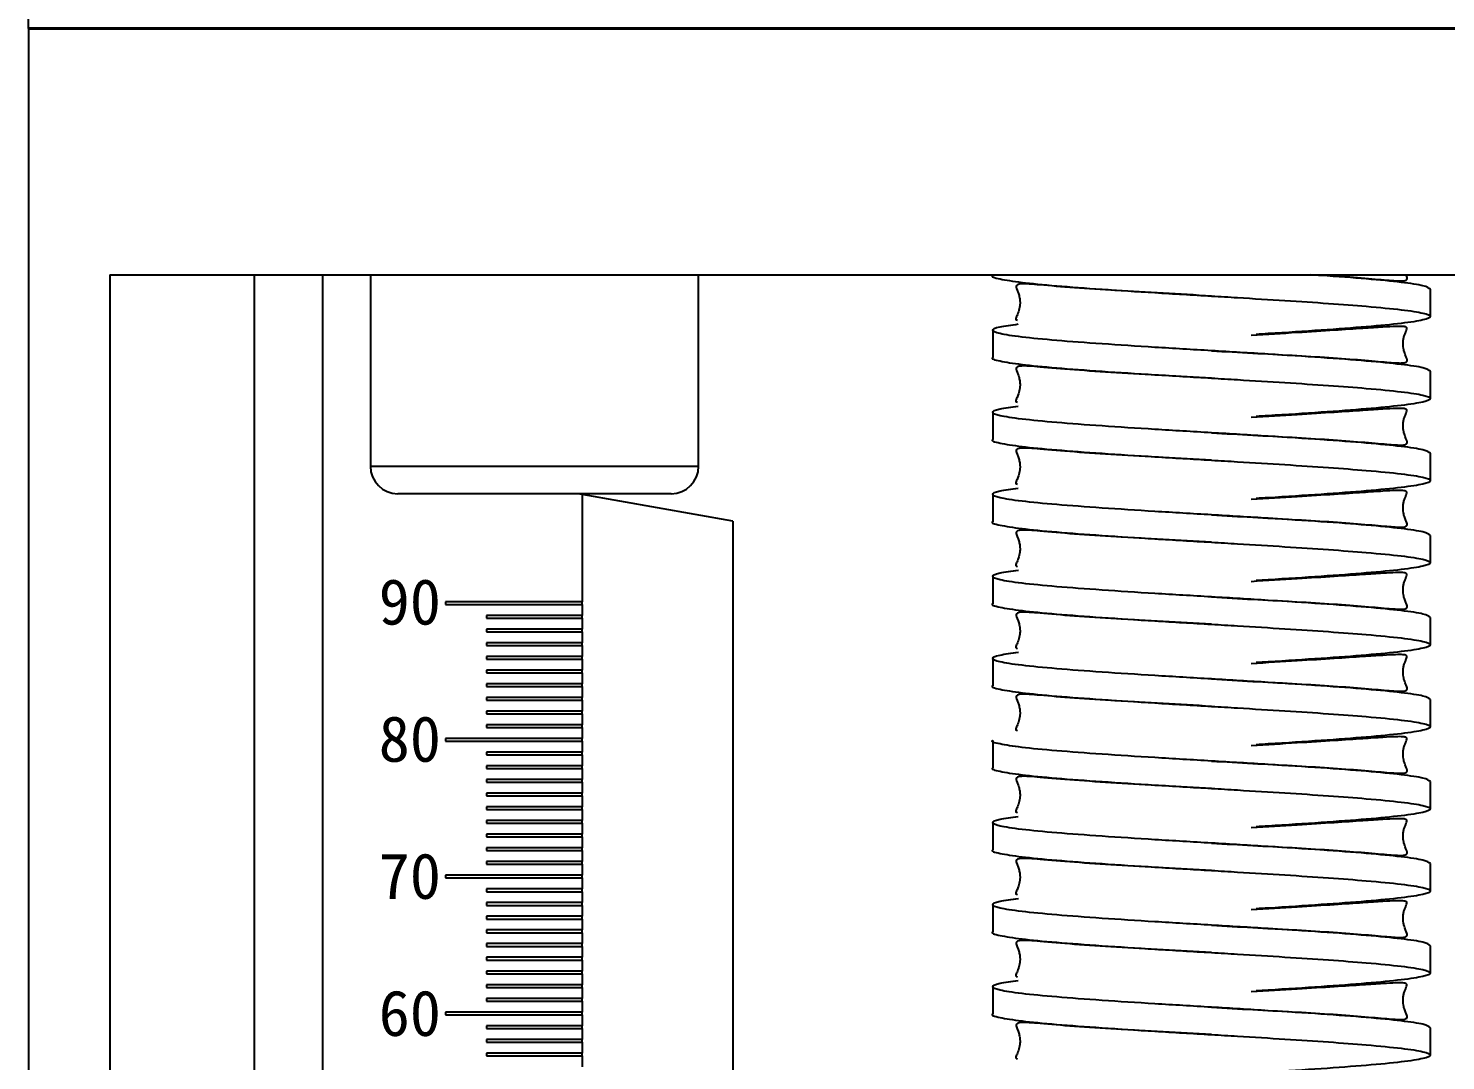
# Model space of a CAD drawing. Header units: millimetres. Extents: x 2223 to 4172, y 741 to 2119.
# Drawn here: x 3483.7 to 3589.1, y 1613.4 to 1690.1 of the extents above; entities that cross this region are included whole.
import ezdxf

# ---------------------------------------------------------------- set-up
doc = ezdxf.new("R2010")
doc.units = ezdxf.units.MM
doc.layers.add('粗实线', color=7, linetype='Continuous', lineweight=40)
doc.styles.get("Standard").update_dxf_attribs({"font": 'arial.ttf'})

msp = doc.modelspace()

# ---------------------------------------------------------------- linework, layer by layer
at = {"linetype": 'ByBlock'}
msp.add_line((3483.653, 1690.124), (3483.653, 1710.132), dxfattribs=at)
at = {"color": 7, "linetype": 'Continuous', "lineweight": 25}
for p, q in [((3483.653, 1690.124), (3483.653, 1405.238)), ((3489.707, 1671.809), (3653.617, 1671.809)), ((3489.707, 1671.809), (3489.707, 1427.621)), ((3500.441, 1671.809), (3500.441, 1427.621)), ((3505.528, 1671.809), (3505.528, 1427.621)), ((3509.092, 1671.809), (3509.092, 1657.565)), ((3533.51, 1657.565), (3533.51, 1671.809)), ((3555.383, 1671.809), (3555.383, 1671.758)), ((3587.941, 1668.705), (3587.941, 1670.74)), ((3555.383, 1667.688), (3555.383, 1665.653)), ((3587.941, 1662.601), (3587.941, 1664.636)), ((3555.383, 1661.583), (3555.383, 1659.548)), ((3587.941, 1656.496), (3587.941, 1658.531)), ((3509.092, 1657.565), (3521.301, 1657.565)), ((3521.301, 1657.565), (3533.51, 1657.565)), ((3521.301, 1655.53), (3511.126, 1655.53)), ((3531.475, 1655.53), (3521.301, 1655.53)), ((3524.859, 1655.469), (3524.511, 1655.53)), ((3524.859, 1655.469), (3524.859, 1647.492)), ((3536.051, 1653.495), (3524.859, 1655.469)), ((3555.383, 1655.479), (3555.383, 1653.444)), ((3536.051, 1653.495), (3536.051, 1581.205)), ((3587.941, 1650.391), (3587.941, 1652.426)), ((3555.383, 1649.374), (3555.383, 1647.339)), ((3524.859, 1647.492), (3514.685, 1647.492)), ((3514.685, 1647.492), (3514.685, 1647.289)), ((3514.685, 1647.289), (3524.859, 1647.289)), ((3524.859, 1647.289), (3524.859, 1647.492)), ((3524.859, 1647.289), (3524.859, 1646.475)), ((3524.859, 1646.475), (3517.737, 1646.475)), ((3517.737, 1646.475), (3517.737, 1646.271)), ((3517.737, 1646.271), (3524.859, 1646.271)), ((3524.859, 1646.271), (3524.859, 1646.475)), ((3524.859, 1646.271), (3524.859, 1645.457)), ((3587.941, 1644.287), (3587.941, 1646.321)), ((3524.859, 1645.457), (3517.737, 1645.457)), ((3517.737, 1645.457), (3517.737, 1645.254)), ((3517.737, 1645.254), (3524.859, 1645.254)), ((3524.859, 1645.254), (3524.859, 1645.457)), ((3524.859, 1645.254), (3524.859, 1644.44)), ((3524.859, 1644.44), (3517.737, 1644.44)), ((3517.737, 1644.44), (3517.737, 1644.237)), ((3517.737, 1644.237), (3524.859, 1644.237)), ((3524.859, 1644.237), (3524.859, 1644.44)), ((3524.859, 1644.237), (3524.859, 1643.423)), ((3524.859, 1643.423), (3517.737, 1643.423)), ((3517.737, 1643.423), (3517.737, 1643.219)), ((3517.737, 1643.219), (3524.859, 1643.219)), ((3524.859, 1643.219), (3524.859, 1643.423)), ((3524.859, 1643.219), (3524.859, 1642.405)), ((3555.383, 1643.269), (3555.383, 1641.234)), ((3524.859, 1642.405), (3517.737, 1642.405)), ((3517.737, 1642.405), (3517.737, 1642.202)), ((3517.737, 1642.202), (3524.859, 1642.202)), ((3524.859, 1642.202), (3524.859, 1642.405)), ((3524.859, 1642.202), (3524.859, 1641.388)), ((3524.859, 1641.388), (3517.737, 1641.388)), ((3517.737, 1641.388), (3517.737, 1641.184)), ((3517.737, 1641.184), (3524.859, 1641.184)), ((3524.859, 1641.184), (3524.859, 1641.388)), ((3524.859, 1641.184), (3524.859, 1640.37)), ((3524.859, 1640.37), (3517.737, 1640.37)), ((3517.737, 1640.37), (3517.737, 1640.167)), ((3517.737, 1640.167), (3524.859, 1640.167)), ((3524.859, 1639.353), (3517.737, 1639.353)), ((3517.737, 1639.353), (3517.737, 1639.149)), ((3524.859, 1640.167), (3524.859, 1640.37)), ((3524.859, 1640.167), (3524.859, 1639.353)), ((3524.859, 1639.149), (3524.859, 1639.353)), ((3587.941, 1638.182), (3587.941, 1640.217)), ((3517.737, 1639.149), (3524.859, 1639.149)), ((3524.859, 1638.335), (3517.737, 1638.335)), ((3517.737, 1638.335), (3517.737, 1638.132)), ((3524.859, 1639.149), (3524.859, 1638.335)), ((3524.859, 1638.132), (3524.859, 1638.335)), ((3524.859, 1637.318), (3514.685, 1637.318)), ((3514.685, 1637.318), (3514.685, 1637.114)), ((3517.737, 1638.132), (3524.859, 1638.132)), ((3524.859, 1638.132), (3524.859, 1637.318)), ((3524.859, 1637.114), (3524.859, 1637.318)), ((3514.685, 1637.114), (3524.859, 1637.114)), ((3524.859, 1636.3), (3517.737, 1636.3)), ((3517.737, 1636.3), (3517.737, 1636.097)), ((3524.859, 1637.114), (3524.859, 1636.3)), ((3524.859, 1636.097), (3524.859, 1636.3)), ((3555.383, 1637.164), (3555.383, 1635.13)), ((3517.737, 1636.097), (3524.859, 1636.097)), ((3524.859, 1635.283), (3517.737, 1635.283)), ((3517.737, 1635.283), (3517.737, 1635.079)), ((3524.859, 1636.097), (3524.859, 1635.283)), ((3524.859, 1635.079), (3524.859, 1635.283)), ((3517.737, 1635.079), (3524.859, 1635.079)), ((3524.859, 1634.266), (3517.737, 1634.266)), ((3517.737, 1634.266), (3517.737, 1634.062)), ((3524.859, 1635.079), (3524.859, 1634.266)), ((3524.859, 1634.062), (3524.859, 1634.266)), ((3587.941, 1632.077), (3587.941, 1634.112)), ((3517.737, 1634.062), (3524.859, 1634.062)), ((3524.859, 1633.248), (3517.737, 1633.248)), ((3517.737, 1633.248), (3517.737, 1633.045)), ((3517.737, 1633.045), (3524.859, 1633.045)), ((3524.859, 1634.062), (3524.859, 1633.248)), ((3524.859, 1633.045), (3524.859, 1633.248)), ((3524.859, 1633.045), (3524.859, 1632.231)), ((3524.859, 1632.231), (3517.737, 1632.231)), ((3517.737, 1632.231), (3517.737, 1632.027)), ((3517.737, 1632.027), (3524.859, 1632.027)), ((3524.859, 1632.027), (3524.859, 1632.231)), ((3524.859, 1632.027), (3524.859, 1631.213)), ((3524.859, 1631.213), (3517.737, 1631.213)), ((3517.737, 1631.213), (3517.737, 1631.01)), ((3517.737, 1631.01), (3524.859, 1631.01)), ((3524.859, 1631.01), (3524.859, 1631.213)), ((3524.859, 1631.01), (3524.859, 1630.196)), ((3555.383, 1631.06), (3555.383, 1629.025)), ((3524.859, 1630.196), (3517.737, 1630.196)), ((3517.737, 1630.196), (3517.737, 1629.992)), ((3517.737, 1629.992), (3524.859, 1629.992)), ((3524.859, 1629.992), (3524.859, 1630.196)), ((3524.859, 1629.992), (3524.859, 1629.178)), ((3524.859, 1629.178), (3517.737, 1629.178)), ((3517.737, 1629.178), (3517.737, 1628.975)), ((3517.737, 1628.975), (3524.859, 1628.975)), ((3524.859, 1628.975), (3524.859, 1629.178)), ((3524.859, 1628.975), (3524.859, 1628.161)), ((3524.859, 1628.161), (3517.737, 1628.161)), ((3517.737, 1628.161), (3517.737, 1627.957)), ((3517.737, 1627.957), (3524.859, 1627.957)), ((3524.859, 1627.957), (3524.859, 1628.161)), ((3524.859, 1627.957), (3524.859, 1627.143)), ((3587.941, 1625.972), (3587.941, 1628.007)), ((3524.859, 1627.143), (3514.685, 1627.143)), ((3514.685, 1627.143), (3514.685, 1626.94)), ((3514.685, 1626.94), (3524.859, 1626.94)), ((3524.859, 1626.94), (3524.859, 1627.143)), ((3524.859, 1626.94), (3524.859, 1626.126)), ((3524.859, 1626.126), (3517.737, 1626.126)), ((3517.737, 1626.126), (3517.737, 1625.922)), ((3517.737, 1625.922), (3524.859, 1625.922)), ((3524.859, 1625.922), (3524.859, 1626.126)), ((3524.859, 1625.922), (3524.859, 1625.108)), ((3524.859, 1625.108), (3517.737, 1625.108)), ((3517.737, 1625.108), (3517.737, 1624.905)), ((3517.737, 1624.905), (3524.859, 1624.905)), ((3524.859, 1624.905), (3524.859, 1625.108)), ((3524.859, 1624.905), (3524.859, 1624.091)), ((3555.383, 1624.955), (3555.383, 1622.92)), ((3524.859, 1624.091), (3517.737, 1624.091)), ((3517.737, 1624.091), (3517.737, 1623.888)), ((3517.737, 1623.888), (3524.859, 1623.888)), ((3524.859, 1623.888), (3524.859, 1624.091)), ((3524.859, 1623.888), (3524.859, 1623.074)), ((3524.859, 1623.074), (3517.737, 1623.074)), ((3517.737, 1623.074), (3517.737, 1622.87)), ((3517.737, 1622.87), (3524.859, 1622.87)), ((3524.859, 1622.87), (3524.859, 1623.074)), ((3524.859, 1622.87), (3524.859, 1622.056)), ((3524.859, 1622.056), (3517.737, 1622.056)), ((3517.737, 1622.056), (3517.737, 1621.853)), ((3517.737, 1621.853), (3524.859, 1621.853)), ((3524.859, 1621.853), (3524.859, 1622.056)), ((3524.859, 1621.853), (3524.859, 1621.039)), ((3587.941, 1619.868), (3587.941, 1621.903)), ((3524.859, 1621.039), (3517.737, 1621.039)), ((3517.737, 1621.039), (3517.737, 1620.835)), ((3517.737, 1620.835), (3524.859, 1620.835)), ((3524.859, 1620.835), (3524.859, 1621.039)), ((3524.859, 1620.835), (3524.859, 1620.021)), ((3524.859, 1620.021), (3517.737, 1620.021)), ((3517.737, 1620.021), (3517.737, 1619.818)), ((3517.737, 1619.818), (3524.859, 1619.818)), ((3524.859, 1619.818), (3524.859, 1620.021)), ((3524.859, 1619.818), (3524.859, 1619.004)), ((3524.859, 1619.004), (3517.737, 1619.004)), ((3517.737, 1619.004), (3517.737, 1618.8)), ((3517.737, 1618.8), (3524.859, 1618.8)), ((3524.859, 1618.8), (3524.859, 1619.004)), ((3524.859, 1618.8), (3524.859, 1617.986)), ((3555.383, 1618.85), (3555.383, 1616.815)), ((3524.859, 1617.986), (3517.737, 1617.986)), ((3517.737, 1617.986), (3517.737, 1617.783)), ((3517.737, 1617.783), (3524.859, 1617.783)), ((3524.859, 1617.783), (3524.859, 1617.986)), ((3524.859, 1617.783), (3524.859, 1616.969)), ((3524.859, 1616.969), (3514.685, 1616.969)), ((3514.685, 1616.969), (3514.685, 1616.765)), ((3514.685, 1616.765), (3524.859, 1616.765)), ((3524.859, 1616.765), (3524.859, 1616.969)), ((3524.859, 1616.765), (3524.859, 1615.951)), ((3524.859, 1615.951), (3517.737, 1615.951)), ((3517.737, 1615.951), (3517.737, 1615.748)), ((3517.737, 1615.748), (3524.859, 1615.748)), ((3524.859, 1615.748), (3524.859, 1615.951)), ((3524.859, 1615.748), (3524.859, 1614.934)), ((3587.941, 1613.763), (3587.941, 1615.798)), ((3524.859, 1614.934), (3517.737, 1614.934)), ((3517.737, 1614.934), (3517.737, 1614.73)), ((3517.737, 1614.73), (3524.859, 1614.73)), ((3524.859, 1614.73), (3524.859, 1614.934)), ((3524.859, 1614.73), (3524.859, 1613.917)), ((3524.859, 1613.917), (3517.737, 1613.917)), ((3517.737, 1613.917), (3517.737, 1613.713)), ((3517.737, 1613.713), (3524.859, 1613.713)), ((3524.859, 1613.713), (3524.859, 1613.917)), ((3524.859, 1613.713), (3524.859, 1612.899))]:
    msp.add_line(p, q, dxfattribs=at)
for centre, start, end in [((3511.126, 1657.565), 180, 270), ((3531.475, 1657.565), 270, 0)]:
    msp.add_arc(centre, 2.035, start, end, dxfattribs=at)
for points, knots in [([(3555.384, 1671.758), (3555.383, 1671.758), (3555.199, 1671.672), (3555.844, 1671.506), (3557.379, 1671.249), (3560.025, 1670.995), (3563.428, 1670.742), (3567.398, 1670.485), (3570.893, 1670.28), (3574.156, 1670.083), (3577.157, 1669.901), (3580.427, 1669.685), (3583.437, 1669.457), (3585.922, 1669.214), (3587.568, 1668.962), (3588.128, 1668.704), (3587.567, 1668.453), (3585.922, 1668.196), (3583.308, 1667.943), (3579.886, 1667.69), (3576.988, 1667.5), (3575.275, 1667.398), (3574.976, 1667.38)], [0, 0, 0, 0, 0.000078, 0.0580205, 0.1162194, 0.1742495, 0.2322796, 0.2904786, 0.348421, 0.3750235, 0.4243122, 0.4736268, 0.5229284, 0.5810459, 0.6390176, 0.6972573, 0.7551998, 0.8133987, 0.8714288, 0.9294589, 0.9876579, 1, 1, 1, 1]), ([(3571.661, 1670.233), (3570.449, 1670.301), (3567.995, 1670.438), (3564.512, 1670.633), (3561.372, 1670.836), (3558.823, 1671.067), (3557.401, 1671.185), (3557.05, 1671.003), (3557.155, 1670.769), (3557.311, 1670.369), (3557.379, 1670.141), (3557.424, 1669.846), (3557.418, 1669.539), (3557.363, 1669.24), (3557.266, 1668.934), (3557.136, 1668.657), (3557.059, 1668.487), (3557.172, 1668.451), (3557.22, 1668.435)], [0, 0, 0, 0, 0.126114, 0.2552756, 0.3866208, 0.519479, 0.6396053, 0.7460767, 0.8233041, 0.8329713, 0.8395511, 0.8525598, 0.8674865, 0.8769024, 0.8886457, 0.9212929, 0.9665357, 1, 1, 1, 1]), ([(3587.941, 1670.74), (3587.832, 1670.826), (3587.617, 1670.997), (3585.906, 1671.249), (3583.307, 1671.504), (3580.804, 1671.691), (3579.304, 1671.793), (3579.051, 1671.809)], [0, 0, 0, 0, 0.07247833, 0.14472077, 0.21695593, 0.2893167, 0.30375934, 0.30375934, 0.30375934, 0.30375934]), ([(3579.659, 1671.809), (3579.904, 1671.794), (3581.028, 1671.72), (3582.859, 1671.585), (3584.768, 1671.407), (3585.871, 1671.327), (3586.208, 1671.404), (3586.227, 1671.587), (3586.187, 1671.709), (3586.145, 1671.806), (3586.143, 1671.809)], [0.18229287, 0.18229287, 0.18229287, 0.18229287, 0.20091773, 0.26909531, 0.33600437, 0.39690883, 0.45096655, 0.47579283, 0.49805067, 0.49896993, 0.49896993, 0.49896993, 0.49896993]), ([(3587.941, 1664.636), (3587.832, 1664.721), (3587.617, 1664.892), (3585.906, 1665.144), (3583.307, 1665.399), (3579.895, 1665.655), (3575.923, 1665.906), (3571.664, 1666.164), (3567.399, 1666.415), (3563.429, 1666.672), (3560.019, 1666.926), (3557.403, 1667.179), (3555.753, 1667.436), (3555.214, 1667.687), (3555.663, 1667.93), (3556.779, 1668.084), (3557.283, 1668.153)], [0, 0, 0, 0, 0.0724783, 0.1447208, 0.2169559, 0.2893167, 0.361496, 0.434009, 0.5061518, 0.578614, 0.6508661, 0.7231181, 0.7955803, 0.8677231, 0.9402361, 1, 1, 1, 1]), ([(3571.661, 1666.163), (3572.692, 1666.103), (3574.751, 1665.984), (3577.705, 1665.826), (3580.446, 1665.658), (3582.859, 1665.48), (3584.768, 1665.302), (3585.871, 1665.222), (3586.208, 1665.3), (3586.227, 1665.482), (3586.174, 1665.644), (3586.061, 1665.883), (3585.981, 1666.122), (3585.907, 1666.436), (3585.891, 1666.812), (3585.966, 1667.166), (3586.019, 1667.33), (3586.081, 1667.492), (3586.158, 1667.662), (3586.212, 1667.822), (3586.162, 1667.93), (3585.916, 1667.981), (3585.366, 1667.977), (3584.399, 1667.926), (3582.897, 1667.824), (3580.769, 1667.68), (3577.982, 1667.505), (3575.778, 1667.369), (3574.617, 1667.297)], [0, 0, 0, 0, 0.0667347, 0.133374, 0.2009177, 0.2690953, 0.3360044, 0.3969088, 0.4509665, 0.4757928, 0.4980507, 0.5146554, 0.5210108, 0.5262788, 0.5416438, 0.5480492, 0.5516309, 0.5563792, 0.5700047, 0.5896312, 0.6158648, 0.6490909, 0.689412, 0.7366471, 0.7914526, 0.8537334, 0.9230167, 1, 1, 1, 1]), ([(3555.384, 1665.653), (3555.383, 1665.653), (3555.199, 1665.568), (3555.844, 1665.401), (3557.379, 1665.144), (3560.025, 1664.891), (3563.428, 1664.637), (3567.398, 1664.38), (3570.893, 1664.175), (3574.156, 1663.978), (3577.157, 1663.796), (3580.427, 1663.58), (3583.437, 1663.352), (3585.922, 1663.109), (3587.568, 1662.857), (3588.128, 1662.6), (3587.567, 1662.348), (3585.922, 1662.092), (3583.308, 1661.838), (3579.886, 1661.585), (3576.988, 1661.395), (3575.275, 1661.293), (3574.976, 1661.275)], [0, 0, 0, 0, 0.000078, 0.0580205, 0.1162194, 0.1742495, 0.2322796, 0.2904786, 0.348421, 0.3750235, 0.4243122, 0.4736268, 0.5229284, 0.5810459, 0.6390176, 0.6972573, 0.7551998, 0.8133987, 0.8714288, 0.9294589, 0.9876579, 1, 1, 1, 1]), ([(3571.661, 1664.128), (3570.449, 1664.196), (3567.995, 1664.334), (3564.512, 1664.528), (3561.372, 1664.731), (3558.823, 1664.962), (3557.401, 1665.08), (3557.05, 1664.898), (3557.155, 1664.664), (3557.311, 1664.265), (3557.379, 1664.036), (3557.424, 1663.741), (3557.418, 1663.434), (3557.363, 1663.135), (3557.266, 1662.829), (3557.136, 1662.553), (3557.059, 1662.383), (3557.172, 1662.346), (3557.22, 1662.33)], [0, 0, 0, 0, 0.126114, 0.2552756, 0.3866208, 0.519479, 0.6396053, 0.7460767, 0.8233041, 0.8329713, 0.8395511, 0.8525598, 0.8674865, 0.8769024, 0.8886457, 0.9212929, 0.9665357, 1, 1, 1, 1]), ([(3587.941, 1658.531), (3587.832, 1658.617), (3587.617, 1658.788), (3585.906, 1659.04), (3583.307, 1659.295), (3579.895, 1659.55), (3575.923, 1659.802), (3571.664, 1660.059), (3567.399, 1660.311), (3563.429, 1660.568), (3560.019, 1660.821), (3557.403, 1661.074), (3555.753, 1661.331), (3555.214, 1661.582), (3555.663, 1661.825), (3556.779, 1661.979), (3557.283, 1662.049)], [0, 0, 0, 0, 0.0724783, 0.1447208, 0.2169559, 0.2893167, 0.361496, 0.434009, 0.5061518, 0.578614, 0.6508661, 0.7231181, 0.7955803, 0.8677231, 0.9402361, 1, 1, 1, 1]), ([(3571.661, 1660.058), (3572.692, 1659.999), (3574.751, 1659.879), (3577.705, 1659.722), (3580.446, 1659.554), (3582.859, 1659.376), (3584.768, 1659.198), (3585.871, 1659.117), (3586.208, 1659.195), (3586.227, 1659.378), (3586.174, 1659.539), (3586.061, 1659.778), (3585.981, 1660.018), (3585.907, 1660.331), (3585.891, 1660.708), (3585.966, 1661.061), (3586.019, 1661.225), (3586.081, 1661.387), (3586.158, 1661.558), (3586.212, 1661.718), (3586.162, 1661.825), (3585.916, 1661.877), (3585.366, 1661.872), (3584.399, 1661.821), (3582.897, 1661.719), (3580.769, 1661.575), (3577.982, 1661.4), (3575.778, 1661.264), (3574.617, 1661.193)], [0, 0, 0, 0, 0.0667347, 0.133374, 0.2009177, 0.2690953, 0.3360044, 0.3969088, 0.4509665, 0.4757928, 0.4980507, 0.5146554, 0.5210108, 0.5262788, 0.5416438, 0.5480492, 0.5516309, 0.5563792, 0.5700047, 0.5896312, 0.6158648, 0.6490909, 0.689412, 0.7366471, 0.7914526, 0.8537334, 0.9230167, 1, 1, 1, 1]), ([(3555.384, 1659.548), (3555.383, 1659.548), (3555.199, 1659.463), (3555.844, 1659.296), (3557.379, 1659.039), (3560.025, 1658.786), (3563.428, 1658.533), (3567.398, 1658.276), (3570.893, 1658.07), (3574.156, 1657.873), (3577.157, 1657.692), (3580.427, 1657.475), (3583.437, 1657.247), (3585.922, 1657.004), (3587.568, 1656.753), (3588.128, 1656.495), (3587.567, 1656.244), (3585.922, 1655.987), (3583.308, 1655.734), (3579.886, 1655.48), (3576.988, 1655.291), (3575.275, 1655.188), (3574.976, 1655.17)], [0, 0, 0, 0, 0.000078, 0.0580205, 0.1162194, 0.1742495, 0.2322796, 0.2904786, 0.348421, 0.3750235, 0.4243122, 0.4736268, 0.5229284, 0.5810459, 0.6390176, 0.6972573, 0.7551998, 0.8133987, 0.8714288, 0.9294589, 0.9876579, 1, 1, 1, 1]), ([(3571.661, 1658.024), (3570.449, 1658.091), (3567.995, 1658.229), (3564.512, 1658.423), (3561.372, 1658.626), (3558.823, 1658.857), (3557.401, 1658.975), (3557.05, 1658.793), (3557.155, 1658.559), (3557.311, 1658.16), (3557.379, 1657.931), (3557.424, 1657.637), (3557.418, 1657.329), (3557.363, 1657.031), (3557.266, 1656.724), (3557.136, 1656.448), (3557.059, 1656.278), (3557.172, 1656.241), (3557.22, 1656.226)], [0, 0, 0, 0, 0.126114, 0.2552756, 0.3866208, 0.519479, 0.6396053, 0.7460767, 0.8233041, 0.8329713, 0.8395511, 0.8525598, 0.8674865, 0.8769024, 0.8886457, 0.9212929, 0.9665357, 1, 1, 1, 1]), ([(3587.941, 1652.426), (3587.832, 1652.512), (3587.617, 1652.683), (3585.906, 1652.935), (3583.307, 1653.19), (3579.895, 1653.445), (3575.923, 1653.697), (3571.664, 1653.955), (3567.399, 1654.206), (3563.429, 1654.463), (3560.019, 1654.716), (3557.403, 1654.969), (3555.753, 1655.226), (3555.214, 1655.477), (3555.663, 1655.72), (3556.779, 1655.874), (3557.283, 1655.944)], [0, 0, 0, 0, 0.0724783, 0.1447208, 0.2169559, 0.2893167, 0.361496, 0.434009, 0.5061518, 0.578614, 0.6508661, 0.7231181, 0.7955803, 0.8677231, 0.9402361, 1, 1, 1, 1]), ([(3571.661, 1653.954), (3572.692, 1653.894), (3574.751, 1653.775), (3577.705, 1653.617), (3580.446, 1653.449), (3582.859, 1653.271), (3584.768, 1653.093), (3585.871, 1653.012), (3586.208, 1653.09), (3586.227, 1653.273), (3586.174, 1653.435), (3586.061, 1653.673), (3585.981, 1653.913), (3585.907, 1654.227), (3585.891, 1654.603), (3585.966, 1654.956), (3586.019, 1655.12), (3586.081, 1655.282), (3586.158, 1655.453), (3586.212, 1655.613), (3586.162, 1655.72), (3585.916, 1655.772), (3585.366, 1655.768), (3584.399, 1655.717), (3582.897, 1655.614), (3580.769, 1655.471), (3577.982, 1655.296), (3575.778, 1655.16), (3574.617, 1655.088)], [0, 0, 0, 0, 0.0667347, 0.133374, 0.2009177, 0.2690953, 0.3360044, 0.3969088, 0.4509665, 0.4757928, 0.4980507, 0.5146554, 0.5210108, 0.5262788, 0.5416438, 0.5480492, 0.5516309, 0.5563792, 0.5700047, 0.5896312, 0.6158648, 0.6490909, 0.689412, 0.7366471, 0.7914526, 0.8537334, 0.9230167, 1, 1, 1, 1]), ([(3555.384, 1653.444), (3555.383, 1653.444), (3555.199, 1653.358), (3555.844, 1653.192), (3557.379, 1652.934), (3560.025, 1652.681), (3563.428, 1652.428), (3567.398, 1652.171), (3570.893, 1651.966), (3574.156, 1651.769), (3577.157, 1651.587), (3580.427, 1651.371), (3583.437, 1651.142), (3585.922, 1650.9), (3587.568, 1650.648), (3588.128, 1650.39), (3587.567, 1650.139), (3585.922, 1649.882), (3583.308, 1649.629), (3579.886, 1649.376), (3576.988, 1649.186), (3575.275, 1649.083), (3574.976, 1649.066)], [0, 0, 0, 0, 0.000078, 0.0580205, 0.1162194, 0.1742495, 0.2322796, 0.2904786, 0.348421, 0.3750235, 0.4243122, 0.4736268, 0.5229284, 0.5810459, 0.6390176, 0.6972573, 0.7551998, 0.8133987, 0.8714288, 0.9294589, 0.9876579, 1, 1, 1, 1]), ([(3571.661, 1651.919), (3570.449, 1651.987), (3567.995, 1652.124), (3564.512, 1652.319), (3561.372, 1652.521), (3558.823, 1652.753), (3557.401, 1652.871), (3557.05, 1652.689), (3557.155, 1652.455), (3557.311, 1652.055), (3557.379, 1651.827), (3557.424, 1651.532), (3557.418, 1651.225), (3557.363, 1650.926), (3557.266, 1650.619), (3557.136, 1650.343), (3557.059, 1650.173), (3557.172, 1650.137), (3557.22, 1650.121)], [0, 0, 0, 0, 0.126114, 0.2552756, 0.3866208, 0.519479, 0.6396053, 0.7460767, 0.8233041, 0.8329713, 0.8395511, 0.8525598, 0.8674865, 0.8769024, 0.8886457, 0.9212929, 0.9665357, 1, 1, 1, 1]), ([(3587.941, 1646.321), (3587.832, 1646.407), (3587.617, 1646.578), (3585.906, 1646.83), (3583.307, 1647.085), (3579.895, 1647.34), (3575.923, 1647.592), (3571.664, 1647.85), (3567.399, 1648.101), (3563.429, 1648.358), (3560.019, 1648.611), (3557.403, 1648.865), (3555.753, 1649.122), (3555.213, 1649.373), (3555.668, 1649.617), (3556.795, 1649.772), (3557.31, 1649.843)], [0, 0, 0, 0, 0.0723931, 0.1445507, 0.2167009, 0.2889767, 0.3610711, 0.4334989, 0.505557, 0.577934, 0.6501011, 0.7222682, 0.7946452, 0.8667033, 0.939131, 1, 1, 1, 1]), ([(3571.661, 1647.849), (3572.692, 1647.789), (3574.751, 1647.67), (3577.705, 1647.512), (3580.446, 1647.344), (3582.859, 1647.166), (3584.768, 1646.988), (3585.871, 1646.908), (3586.208, 1646.986), (3586.227, 1647.168), (3586.174, 1647.33), (3586.061, 1647.569), (3585.981, 1647.808), (3585.907, 1648.122), (3585.891, 1648.498), (3585.966, 1648.852), (3586.019, 1649.015), (3586.081, 1649.178), (3586.158, 1649.348), (3586.212, 1649.508), (3586.162, 1649.616), (3585.916, 1649.667), (3585.366, 1649.663), (3584.399, 1649.612), (3582.897, 1649.51), (3580.769, 1649.366), (3577.982, 1649.191), (3575.778, 1649.055), (3574.617, 1648.983)], [0, 0, 0, 0, 0.0667347, 0.133374, 0.2009177, 0.2690953, 0.3360044, 0.3969088, 0.4509665, 0.4757928, 0.4980507, 0.5146554, 0.5210108, 0.5262788, 0.5416438, 0.5480492, 0.5516309, 0.5563792, 0.5700047, 0.5896312, 0.6158648, 0.6490909, 0.689412, 0.7366471, 0.7914526, 0.8537334, 0.9230167, 1, 1, 1, 1]), ([(3555.384, 1647.339), (3555.383, 1647.339), (3555.199, 1647.254), (3555.844, 1647.087), (3557.379, 1646.83), (3560.025, 1646.577), (3563.428, 1646.323), (3567.398, 1646.066), (3570.893, 1645.861), (3574.156, 1645.664), (3577.157, 1645.482), (3580.427, 1645.266), (3583.437, 1645.038), (3585.922, 1644.795), (3587.568, 1644.543), (3588.128, 1644.285), (3587.567, 1644.034), (3585.922, 1643.777), (3583.308, 1643.524), (3579.886, 1643.271), (3576.988, 1643.081), (3575.275, 1642.979), (3574.976, 1642.961)], [0, 0, 0, 0, 0.000078, 0.0580205, 0.1162194, 0.1742495, 0.2322796, 0.2904786, 0.348421, 0.3750235, 0.4243122, 0.4736268, 0.5229284, 0.5810459, 0.6390176, 0.6972573, 0.7551998, 0.8133987, 0.8714288, 0.9294589, 0.9876579, 1, 1, 1, 1]), ([(3571.661, 1645.814), (3570.449, 1645.882), (3567.995, 1646.02), (3564.512, 1646.214), (3561.372, 1646.417), (3558.823, 1646.648), (3557.401, 1646.766), (3557.05, 1646.584), (3557.155, 1646.35), (3557.311, 1645.951), (3557.379, 1645.722), (3557.424, 1645.427), (3557.418, 1645.12), (3557.363, 1644.821), (3557.266, 1644.515), (3557.136, 1644.239), (3557.059, 1644.069), (3557.172, 1644.032), (3557.22, 1644.016)], [0, 0, 0, 0, 0.126114, 0.2552756, 0.3866208, 0.519479, 0.6396053, 0.7460767, 0.8233041, 0.8329713, 0.8395511, 0.8525598, 0.8674865, 0.8769024, 0.8886457, 0.9212929, 0.9665357, 1, 1, 1, 1]), ([(3587.941, 1640.217), (3587.832, 1640.302), (3587.617, 1640.473), (3585.906, 1640.726), (3583.307, 1640.981), (3579.895, 1641.236), (3575.923, 1641.488), (3571.664, 1641.745), (3567.399, 1641.997), (3563.429, 1642.253), (3560.019, 1642.507), (3557.403, 1642.76), (3555.753, 1643.017), (3555.213, 1643.268), (3555.668, 1643.512), (3556.795, 1643.668), (3557.31, 1643.739)], [0, 0, 0, 0, 0.07239314, 0.14455068, 0.21670094, 0.28897666, 0.36107113, 0.43349889, 0.50555695, 0.57793396, 0.65010109, 0.72226821, 0.79464522, 0.86670328, 0.93913105, 1, 1, 1, 1]), ([(3571.661, 1641.744), (3572.692, 1641.685), (3574.751, 1641.565), (3577.705, 1641.408), (3580.446, 1641.24), (3582.859, 1641.062), (3584.768, 1640.884), (3585.871, 1640.803), (3586.208, 1640.881), (3586.227, 1641.064), (3586.174, 1641.225), (3586.061, 1641.464), (3585.981, 1641.704), (3585.907, 1642.017), (3585.891, 1642.394), (3585.966, 1642.747), (3586.019, 1642.911), (3586.081, 1643.073), (3586.158, 1643.244), (3586.212, 1643.404), (3586.162, 1643.511), (3585.916, 1643.562), (3585.366, 1643.558), (3584.399, 1643.507), (3582.897, 1643.405), (3580.769, 1643.261), (3577.982, 1643.086), (3575.778, 1642.95), (3574.617, 1642.879)], [0, 0, 0, 0, 0.0667347, 0.133374, 0.2009177, 0.2690953, 0.3360044, 0.3969088, 0.4509665, 0.4757928, 0.4980507, 0.5146554, 0.5210108, 0.5262788, 0.5416438, 0.5480492, 0.5516309, 0.5563792, 0.5700047, 0.5896312, 0.6158648, 0.6490909, 0.689412, 0.7366471, 0.7914526, 0.8537334, 0.9230167, 1, 1, 1, 1]), ([(3555.384, 1641.234), (3555.383, 1641.234), (3555.199, 1641.149), (3555.844, 1640.982), (3557.379, 1640.725), (3560.025, 1640.472), (3563.428, 1640.219), (3567.398, 1639.962), (3570.893, 1639.756), (3574.156, 1639.559), (3577.157, 1639.377), (3580.427, 1639.161), (3583.437, 1638.933), (3585.922, 1638.69), (3587.568, 1638.439), (3588.128, 1638.181), (3587.567, 1637.93), (3585.922, 1637.673), (3583.308, 1637.419), (3579.886, 1637.166), (3576.988, 1636.976), (3575.275, 1636.874), (3574.976, 1636.856)], [0, 0, 0, 0, 0.000078, 0.0580205, 0.1162194, 0.1742495, 0.2322796, 0.2904786, 0.348421, 0.3750235, 0.4243122, 0.4736268, 0.5229284, 0.5810459, 0.6390176, 0.6972573, 0.7551998, 0.8133987, 0.8714288, 0.9294589, 0.9876579, 1, 1, 1, 1]), ([(3571.661, 1639.709), (3570.449, 1639.777), (3567.995, 1639.915), (3564.512, 1640.109), (3561.372, 1640.312), (3558.823, 1640.543), (3557.401, 1640.661), (3557.05, 1640.479), (3557.155, 1640.245), (3557.311, 1639.846), (3557.379, 1639.617), (3557.424, 1639.322), (3557.418, 1639.015), (3557.363, 1638.717), (3557.266, 1638.41), (3557.136, 1638.134), (3557.059, 1637.964), (3557.172, 1637.927), (3557.22, 1637.912)], [0, 0, 0, 0, 0.126114, 0.2552756, 0.3866208, 0.519479, 0.6396053, 0.7460767, 0.8233041, 0.8329713, 0.8395511, 0.8525598, 0.8674865, 0.8769024, 0.8886457, 0.9212929, 0.9665357, 1, 1, 1, 1]), ([(3571.661, 1635.64), (3572.692, 1635.58), (3574.751, 1635.46), (3577.705, 1635.303), (3580.446, 1635.135), (3582.859, 1634.957), (3584.768, 1634.779), (3585.871, 1634.698), (3586.208, 1634.776), (3586.227, 1634.959), (3586.174, 1635.12), (3586.061, 1635.359), (3585.981, 1635.599), (3585.907, 1635.913), (3585.891, 1636.289), (3585.966, 1636.642), (3586.019, 1636.806), (3586.081, 1636.968), (3586.158, 1637.139), (3586.212, 1637.299), (3586.162, 1637.406), (3585.916, 1637.458), (3585.366, 1637.454), (3584.399, 1637.403), (3582.897, 1637.3), (3580.769, 1637.156), (3577.982, 1636.982), (3575.778, 1636.846), (3574.617, 1636.774)], [0, 0, 0, 0, 0.0667347, 0.133374, 0.2009177, 0.2690953, 0.3360044, 0.3969088, 0.4509665, 0.4757928, 0.4980507, 0.5146554, 0.5210108, 0.5262788, 0.5416438, 0.5480492, 0.5516309, 0.5563792, 0.5700047, 0.5896312, 0.6158648, 0.6490909, 0.689412, 0.7366471, 0.7914526, 0.8537334, 0.9230167, 1, 1, 1, 1]), ([(3587.941, 1634.112), (3587.832, 1634.198), (3587.617, 1634.369), (3585.906, 1634.621), (3583.307, 1634.876), (3579.895, 1635.131), (3575.923, 1635.383), (3571.663, 1635.641), (3567.399, 1635.892), (3563.427, 1636.149), (3560.025, 1636.402), (3557.379, 1636.655), (3555.844, 1636.912), (3555.199, 1637.079), (3555.383, 1637.164), (3555.384, 1637.164)], [0, 0, 0, 0, 0.0835177, 0.1667635, 0.250001, 0.3333832, 0.4165563, 0.5001139, 0.583245, 0.6667441, 0.750001, 0.8332579, 0.916757, 0.9998881, 1, 1, 1, 1]), ([(3555.384, 1635.13), (3555.383, 1635.129), (3555.199, 1635.044), (3555.844, 1634.877), (3557.379, 1634.62), (3560.025, 1634.367), (3563.428, 1634.114), (3567.398, 1633.857), (3570.893, 1633.651), (3574.156, 1633.455), (3577.157, 1633.273), (3580.427, 1633.057), (3583.437, 1632.828), (3585.922, 1632.586), (3587.568, 1632.334), (3588.128, 1632.076), (3587.567, 1631.825), (3585.922, 1631.568), (3583.308, 1631.315), (3579.886, 1631.062), (3576.988, 1630.872), (3575.275, 1630.769), (3574.976, 1630.751)], [0, 0, 0, 0, 0.000078, 0.0580205, 0.1162194, 0.1742495, 0.2322796, 0.2904786, 0.348421, 0.3750235, 0.4243122, 0.4736268, 0.5229284, 0.5810459, 0.6390176, 0.6972573, 0.7551998, 0.8133987, 0.8714288, 0.9294589, 0.9876579, 1, 1, 1, 1]), ([(3571.661, 1633.605), (3570.449, 1633.673), (3567.995, 1633.81), (3564.512, 1634.004), (3561.372, 1634.207), (3558.823, 1634.438), (3557.401, 1634.557), (3557.05, 1634.375), (3557.155, 1634.14), (3557.311, 1633.741), (3557.379, 1633.513), (3557.424, 1633.218), (3557.418, 1632.911), (3557.363, 1632.612), (3557.266, 1632.305), (3557.136, 1632.029), (3557.059, 1631.859), (3557.172, 1631.823), (3557.22, 1631.807)], [0, 0, 0, 0, 0.12611399, 0.25527558, 0.38662075, 0.51947901, 0.63960527, 0.74607672, 0.82330407, 0.83297127, 0.83955115, 0.85255975, 0.86748653, 0.87690238, 0.88864569, 0.9212929, 0.96653565, 1, 1, 1, 1]), ([(3587.941, 1628.007), (3587.832, 1628.093), (3587.617, 1628.264), (3585.906, 1628.516), (3583.307, 1628.771), (3579.895, 1629.026), (3575.923, 1629.278), (3571.664, 1629.536), (3567.399, 1629.787), (3563.429, 1630.044), (3560.019, 1630.297), (3557.403, 1630.551), (3555.753, 1630.807), (3555.214, 1631.059), (3555.663, 1631.302), (3556.779, 1631.456), (3557.283, 1631.525)], [0, 0, 0, 0, 0.07247833, 0.14472077, 0.21695593, 0.2893167, 0.361496, 0.43400899, 0.50615184, 0.57861402, 0.65086606, 0.7231181, 0.79558028, 0.86772313, 0.94023612, 1, 1, 1, 1]), ([(3571.661, 1629.535), (3572.692, 1629.475), (3574.751, 1629.356), (3577.705, 1629.198), (3580.446, 1629.03), (3582.859, 1628.852), (3584.768, 1628.674), (3585.871, 1628.594), (3586.208, 1628.671), (3586.227, 1628.854), (3586.174, 1629.016), (3586.061, 1629.254), (3585.981, 1629.494), (3585.907, 1629.808), (3585.891, 1630.184), (3585.966, 1630.538), (3586.019, 1630.701), (3586.081, 1630.863), (3586.158, 1631.034), (3586.212, 1631.194), (3586.162, 1631.301), (3585.916, 1631.353), (3585.366, 1631.349), (3584.399, 1631.298), (3582.897, 1631.196), (3580.769, 1631.052), (3577.982, 1630.877), (3575.778, 1630.741), (3574.617, 1630.669)], [0, 0, 0, 0, 0.0667347, 0.133374, 0.2009177, 0.2690953, 0.3360044, 0.3969088, 0.4509665, 0.4757928, 0.4980507, 0.5146554, 0.5210108, 0.5262788, 0.5416438, 0.5480492, 0.5516309, 0.5563792, 0.5700047, 0.5896312, 0.6158648, 0.6490909, 0.689412, 0.7366471, 0.7914526, 0.8537334, 0.9230167, 1, 1, 1, 1]), ([(3555.384, 1629.025), (3555.383, 1629.025), (3555.199, 1628.94), (3555.844, 1628.773), (3557.379, 1628.516), (3560.025, 1628.262), (3563.428, 1628.009), (3567.398, 1627.752), (3570.893, 1627.547), (3574.156, 1627.35), (3577.157, 1627.168), (3580.427, 1626.952), (3583.437, 1626.724), (3585.922, 1626.481), (3587.568, 1626.229), (3588.128, 1625.971), (3587.567, 1625.72), (3585.922, 1625.463), (3583.308, 1625.21), (3579.886, 1624.957), (3576.988, 1624.767), (3575.275, 1624.665), (3574.976, 1624.647)], [0, 0, 0, 0, 0.000078, 0.0580205, 0.1162194, 0.1742495, 0.2322796, 0.2904786, 0.348421, 0.3750235, 0.4243122, 0.4736268, 0.5229284, 0.5810459, 0.6390176, 0.6972573, 0.7551998, 0.8133987, 0.8714288, 0.9294589, 0.9876579, 1, 1, 1, 1]), ([(3571.661, 1627.5), (3570.449, 1627.568), (3567.995, 1627.705), (3564.512, 1627.9), (3561.372, 1628.103), (3558.823, 1628.334), (3557.401, 1628.452), (3557.05, 1628.27), (3557.155, 1628.036), (3557.311, 1627.636), (3557.379, 1627.408), (3557.424, 1627.113), (3557.418, 1626.806), (3557.363, 1626.507), (3557.266, 1626.201), (3557.136, 1625.925), (3557.059, 1625.755), (3557.172, 1625.718), (3557.22, 1625.702)], [0, 0, 0, 0, 0.12611399, 0.25527558, 0.38662075, 0.51947901, 0.63960527, 0.74607672, 0.82330407, 0.83297127, 0.83955115, 0.85255975, 0.86748653, 0.87690238, 0.88864569, 0.9212929, 0.96653565, 1, 1, 1, 1]), ([(3587.941, 1621.903), (3587.832, 1621.988), (3587.617, 1622.159), (3585.906, 1622.412), (3583.307, 1622.667), (3579.895, 1622.922), (3575.923, 1623.174), (3571.664, 1623.431), (3567.399, 1623.682), (3563.429, 1623.939), (3560.019, 1624.193), (3557.403, 1624.446), (3555.753, 1624.703), (3555.213, 1624.954), (3555.668, 1625.198), (3556.795, 1625.354), (3557.31, 1625.425)], [0, 0, 0, 0, 0.0723931, 0.1445507, 0.2167009, 0.2889767, 0.3610711, 0.4334989, 0.505557, 0.577934, 0.6501011, 0.7222682, 0.7946452, 0.8667033, 0.939131, 1, 1, 1, 1]), ([(3571.661, 1623.43), (3572.692, 1623.371), (3574.751, 1623.251), (3577.705, 1623.094), (3580.446, 1622.926), (3582.859, 1622.748), (3584.768, 1622.57), (3585.871, 1622.489), (3586.208, 1622.567), (3586.227, 1622.75), (3586.174, 1622.911), (3586.061, 1623.15), (3585.981, 1623.39), (3585.907, 1623.703), (3585.891, 1624.08), (3585.966, 1624.433), (3586.019, 1624.597), (3586.081, 1624.759), (3586.158, 1624.929), (3586.212, 1625.089), (3586.162, 1625.197), (3585.916, 1625.248), (3585.366, 1625.244), (3584.399, 1625.193), (3582.897, 1625.091), (3580.769, 1624.947), (3577.982, 1624.772), (3575.778, 1624.636), (3574.617, 1624.565)], [0, 0, 0, 0, 0.0667347, 0.133374, 0.2009177, 0.2690953, 0.3360044, 0.3969088, 0.4509665, 0.4757928, 0.4980507, 0.5146554, 0.5210108, 0.5262788, 0.5416438, 0.5480492, 0.5516309, 0.5563792, 0.5700047, 0.5896312, 0.6158648, 0.6490909, 0.689412, 0.7366471, 0.7914526, 0.8537334, 0.9230167, 1, 1, 1, 1]), ([(3555.384, 1622.92), (3555.383, 1622.92), (3555.199, 1622.835), (3555.844, 1622.668), (3557.379, 1622.411), (3560.025, 1622.158), (3563.428, 1621.904), (3567.398, 1621.648), (3570.893, 1621.442), (3574.156, 1621.245), (3577.157, 1621.063), (3580.427, 1620.847), (3583.437, 1620.619), (3585.922, 1620.376), (3587.568, 1620.124), (3588.128, 1619.867), (3587.567, 1619.616), (3585.922, 1619.359), (3583.308, 1619.105), (3579.886, 1618.852), (3576.988, 1618.662), (3575.275, 1618.56), (3574.976, 1618.542)], [0, 0, 0, 0, 0.000078, 0.0580205, 0.1162194, 0.1742495, 0.2322796, 0.2904786, 0.348421, 0.3750235, 0.4243122, 0.4736268, 0.5229284, 0.5810459, 0.6390176, 0.6972573, 0.7551998, 0.8133987, 0.8714288, 0.9294589, 0.9876579, 1, 1, 1, 1]), ([(3571.661, 1621.395), (3570.449, 1621.463), (3567.995, 1621.601), (3564.512, 1621.795), (3561.372, 1621.998), (3558.823, 1622.229), (3557.401, 1622.347), (3557.05, 1622.165), (3557.155, 1621.931), (3557.311, 1621.532), (3557.379, 1621.303), (3557.424, 1621.008), (3557.418, 1620.701), (3557.363, 1620.402), (3557.266, 1620.096), (3557.136, 1619.82), (3557.059, 1619.65), (3557.172, 1619.613), (3557.22, 1619.598)], [0, 0, 0, 0, 0.126114, 0.2552756, 0.3866208, 0.519479, 0.6396053, 0.7460767, 0.8233041, 0.8329713, 0.8395511, 0.8525598, 0.8674865, 0.8769024, 0.8886457, 0.9212929, 0.9665357, 1, 1, 1, 1]), ([(3587.941, 1615.798), (3587.832, 1615.884), (3587.617, 1616.055), (3585.906, 1616.307), (3583.307, 1616.562), (3579.895, 1616.817), (3575.923, 1617.069), (3571.664, 1617.327), (3567.399, 1617.578), (3563.429, 1617.835), (3560.019, 1618.088), (3557.403, 1618.341), (3555.753, 1618.598), (3555.214, 1618.849), (3555.663, 1619.092), (3556.779, 1619.246), (3557.283, 1619.316)], [0, 0, 0, 0, 0.0724783, 0.1447208, 0.2169559, 0.2893167, 0.361496, 0.434009, 0.5061518, 0.578614, 0.6508661, 0.7231181, 0.7955803, 0.8677231, 0.9402361, 1, 1, 1, 1]), ([(3571.661, 1617.326), (3572.692, 1617.266), (3574.751, 1617.146), (3577.705, 1616.989), (3580.446, 1616.821), (3582.859, 1616.643), (3584.768, 1616.465), (3585.871, 1616.384), (3586.208, 1616.462), (3586.227, 1616.645), (3586.174, 1616.806), (3586.061, 1617.045), (3585.981, 1617.285), (3585.907, 1617.599), (3585.891, 1617.975), (3585.966, 1618.328), (3586.019, 1618.492), (3586.081, 1618.654), (3586.158, 1618.825), (3586.212, 1618.985), (3586.162, 1619.092), (3585.916, 1619.144), (3585.366, 1619.14), (3584.399, 1619.088), (3582.897, 1618.986), (3580.769, 1618.842), (3577.982, 1618.668), (3575.778, 1618.531), (3574.617, 1618.46)], [0, 0, 0, 0, 0.0667347, 0.133374, 0.2009177, 0.2690953, 0.3360044, 0.3969088, 0.4509665, 0.4757928, 0.4980507, 0.5146554, 0.5210108, 0.5262788, 0.5416438, 0.5480492, 0.5516309, 0.5563792, 0.5700047, 0.5896312, 0.6158648, 0.6490909, 0.689412, 0.7366471, 0.7914526, 0.8537334, 0.9230167, 1, 1, 1, 1]), ([(3555.384, 1616.815), (3555.383, 1616.815), (3555.199, 1616.73), (3555.844, 1616.563), (3557.379, 1616.306), (3560.025, 1616.053), (3563.428, 1615.8), (3567.398, 1615.543), (3570.893, 1615.337), (3574.156, 1615.14), (3577.157, 1614.959), (3580.427, 1614.742), (3583.437, 1614.514), (3585.922, 1614.272), (3587.568, 1614.02), (3588.128, 1613.762), (3587.567, 1613.511), (3585.922, 1613.254), (3583.308, 1613.001), (3579.886, 1612.747), (3576.988, 1612.558), (3575.275, 1612.455), (3574.976, 1612.437)], [0, 0, 0, 0, 0.000078, 0.0580205, 0.1162194, 0.1742495, 0.2322796, 0.2904786, 0.348421, 0.3750235, 0.4243122, 0.4736268, 0.5229284, 0.5810459, 0.6390176, 0.6972573, 0.7551998, 0.8133987, 0.8714288, 0.9294589, 0.9876579, 1, 1, 1, 1]), ([(3571.661, 1615.291), (3570.449, 1615.359), (3567.995, 1615.496), (3564.512, 1615.69), (3561.372, 1615.893), (3558.823, 1616.124), (3557.401, 1616.242), (3557.05, 1616.06), (3557.155, 1615.826), (3557.311, 1615.427), (3557.379, 1615.198), (3557.424, 1614.904), (3557.418, 1614.597), (3557.363, 1614.298), (3557.266, 1613.991), (3557.136, 1613.715), (3557.059, 1613.545), (3557.172, 1613.508), (3557.22, 1613.493)], [0, 0, 0, 0, 0.126114, 0.2552756, 0.3866208, 0.519479, 0.6396053, 0.7460767, 0.8233041, 0.8329713, 0.8395511, 0.8525598, 0.8674865, 0.8769024, 0.8886457, 0.9212929, 0.9665357, 1, 1, 1, 1])]:
    msp.add_open_spline(points, degree=3, knots=knots, dxfattribs=at)
at = {"layer": '粗实线', "linetype": 'ByBlock'}
msp.add_line((3483.653, 1690.124), (3659.672, 1690.124), dxfattribs=at)

# ---------------------------------------------------------------- texts
at = {"linetype": 'ByBlock', "char_height": 3.4, "attachment_point": 1}
for s, insert in [('{\\fSimSun|b0|i0|c134|p2;90}', (3509.716, 1649.189)), ('{\\fSimSun|b0|i0|c134|p2;80}', (3509.716, 1638.989)), ('{\\fSimSun|b0|i0|c134|p2;70}', (3509.716, 1628.789)), ('{\\fSimSun|b0|i0|c134|p2;60}', (3509.716, 1618.589))]:
    msp.add_mtext_dynamic_manual_height_columns(s, width=6.53154, gutter_width=1.7, heights=[0], dxfattribs=dict(at, insert=insert))

doc.saveas('drawing.dxf')
